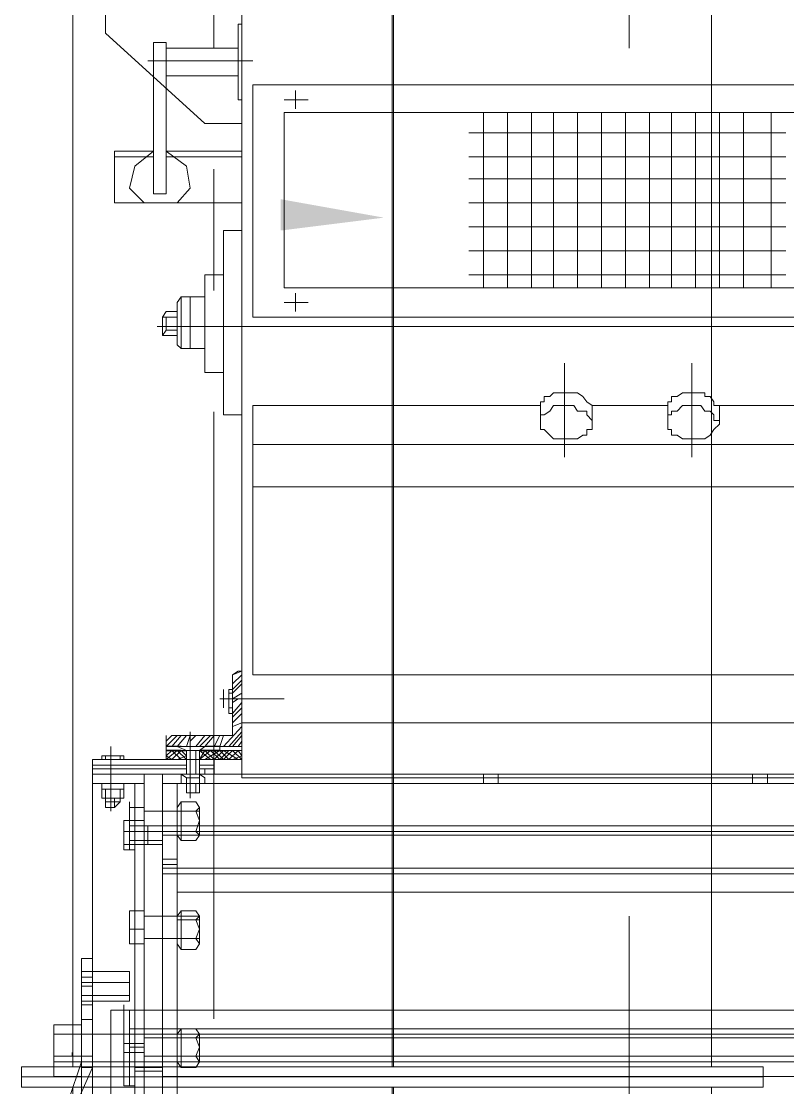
# Model space of a CAD drawing. Header units: millimetres. Extents: x 3220 to 226993, y 817 to 176024.
# Drawn here: x 123253 to 123854, y 147654 to 148490 of the extents above; entities that cross this region are included whole.
import ezdxf

# ---------------------------------------------------------------- set-up
doc = ezdxf.new("R2010")
doc.units = ezdxf.units.MM
doc.linetypes.add('AXES', pattern=[50.8, 31.75, -6.35, 6.35, -6.35])
doc.layers.add('Axe', color=1, linetype='AXES', lineweight=9)
doc.layers.add('Sichtbare Kanten(DIN)', color=7, linetype='Continuous', lineweight=50, true_color=0x3f3f3f)

# ---------------------------------------------------------------- blocks, each defined once
blk = doc.blocks.new('section 4-3')
at = {"layer": 'Axe', "ltscale": 15}
blk.add_line((3000, -5000), (3000, 32505.53), dxfattribs=at)
blk = doc.blocks.new('ligne broyage 2')
at = {"true_color": 0x000001}
blk.add_hatch(color=1, dxfattribs=at).paths.add_polyline_path([(2348.32, 10157.68), (2267.31, 10167.8), (2348.32, 10182.27)])
at = {"color": 5, "linetype": 'Continuous', "lineweight": 5, "true_color": 0x000005}
for points in [[(2074.91, 10383.34), (2074.91, 10300.89), (2074.91, 10300.89)], [(2452.47, 10290.76), (2370.01, 10290.76), (2370.01, 10290.76)], [(2326.62, 10260.38), (2345.42, 10260.38)], [(2336.74, 10267.62), (2336.74, 10253.15)], [(2326.62, 10101.26), (2345.42, 10101.26)], [(2336.74, 10094.03), (2336.74, 10108.49), (2336.74, 10108.49)], [(2011.26, 10082.46), (2074.91, 10082.46)], [(2137.12, 10082.46), (2445.24, 10082.46), (2445.24, 10082.46)], [(2025.73, 10053.52), (2025.73, 9979.75)], [(2125.54, 10053.52), (2125.54, 9979.75), (2125.54, 9979.75)], [(2419.2, 9712.13), (2419.2, 9764.21), (2419.2, 9764.21)], [(2411.97, 9749.74), (2407.63, 9752.63)], [(2411.97, 9749.74), (2411.97, 9730.94)], [(2414.86, 9749.74), (2414.86, 9730.94), (2414.86, 9730.94)], [(2422.09, 9749.74), (2429.32, 9752.63)], [(2407.63, 9730.94), (2407.63, 9735.28)], [(2407.63, 9728.04), (2411.97, 9730.94), (2411.97, 9728.04)], [(2407.63, 9728.04), (2407.63, 9723.7)], [(2411.97, 9728.04), (2411.97, 9723.7)], [(2411.97, 9728.04), (2422.09, 9728.04)], [(2422.09, 9728.04), (2426.43, 9730.94), (2426.43, 9728.04)], [(2422.09, 9728.04), (2422.09, 9723.7)], [(2426.43, 9728.04), (2426.43, 9723.7)], [(2426.43, 9723.7), (2407.63, 9723.7), (2407.63, 9723.7)], [(2426.43, 9723.7), (2411.97, 9723.7)], [(2411.97, 9723.7), (2411.97, 9716.47)], [(2414.86, 9723.7), (2414.86, 9716.47), (2411.97, 9716.47)], [(2422.09, 9716.47), (2411.97, 9716.47), (2411.97, 9716.47)], [(2422.09, 9716.47), (2414.86, 9716.47)], [(2422.09, 9723.7), (2422.09, 9716.47)], [(2422.09, 9723.7), (2422.09, 9716.47)]]:
    blk.add_lwpolyline(points, dxfattribs=at)
at = {"color": 7, "linetype": 'Continuous', "lineweight": 15, "true_color": 0x000007}
for points in [[(2378.69, 10342.84), (2378.69, 9728.04), (2378.69, 9728.04)], [(2485.74, 10342.84), (2485.74, 10312.46)], [(2381.59, 10319.69), (2378.69, 10319.69)], [(2381.59, 10319.69), (2381.59, 10260.38)], [(2485.74, 10312.46), (2407.63, 10241.58)], [(2448.13, 10305.23), (2438, 10305.23)], [(2438, 10186.61), (2438, 10305.23)], [(2448.13, 10186.61), (2448.13, 10305.23)], [(2438, 10300.89), (2381.59, 10300.89), (2381.59, 10300.89)], [(2438, 10279.19), (2381.59, 10279.19)], [(2370.01, 10271.96), (1781.26, 10271.96)], [(2370.01, 10271.96), (2370.01, 10089.69)], [(2381.59, 10260.38), (2378.69, 10260.38)], [(2345.42, 10250.26), (1804.4, 10250.26)], [(1963.53, 10112.83), (1963.53, 10250.26)], [(1985.22, 10112.83), (1985.22, 10250.26)], [(2004.03, 10112.83), (2004.03, 10250.26)], [(2022.84, 10112.83), (2022.84, 10250.26)], [(2041.64, 10112.83), (2041.64, 10250.26)], [(2059, 10112.83), (2059, 10250.26)], [(2077.81, 10112.83), (2077.81, 10250.26)], [(2096.61, 10112.83), (2096.61, 10250.26)], [(2115.42, 10112.83), (2115.42, 10250.26)], [(2134.22, 10112.83), (2134.22, 10250.26)], [(2151.58, 10112.83), (2151.58, 10250.26)], [(2170.39, 10112.83), (2170.39, 10250.26)], [(2189.19, 10112.83), (2189.19, 10250.26)], [(2345.42, 10250.26), (2345.42, 10112.83)], [(2407.63, 10241.58), (2378.69, 10241.58)], [(2200.76, 10234.35), (1951.95, 10234.35)], [(2478.51, 10219.88), (2478.51, 10179.38), (2378.69, 10179.38)], [(2438, 10219.88), (2378.69, 10219.88)], [(2429.32, 10179.38), (2419.2, 10190.95), (2422.09, 10208.31), (2438, 10219.88)], [(2478.51, 10219.88), (2448.13, 10219.88)], [(2448.13, 10219.88), (2462.6, 10208.31), (2466.94, 10190.95), (2455.36, 10179.38)], [(2200.76, 10215.54), (1951.95, 10215.54)], [(2438, 10215.54), (2378.69, 10215.54)], [(2478.51, 10215.54), (2448.13, 10215.54)], [(2200.76, 10198.18), (1951.95, 10198.18)], [(2448.13, 10186.61), (2438, 10186.61)], [(2200.76, 10179.38), (1951.95, 10179.38)], [(2200.76, 10160.57), (1951.95, 10160.57)], [(2378.69, 10157.68), (2393.16, 10157.68)], [(2378.69, 10157.68), (2378.69, 10013.02)], [(2393.16, 10157.68), (2393.16, 10013.02)], [(2200.76, 10141.76), (1951.95, 10141.76)], [(2200.76, 10122.96), (1951.95, 10122.96)], [(2393.16, 10122.96), (2407.63, 10122.96)], [(2407.63, 10122.96), (2407.63, 10046.29)], [(2345.42, 10112.83), (1804.4, 10112.83)], [(2407.63, 10105.6), (2419.2, 10105.6), (2419.2, 10065.1), (2407.63, 10065.1)], [(2419.2, 10105.6), (2426.43, 10105.6)], [(2429.32, 10094.03), (2429.32, 10075.22)], [(2438, 10094.03), (2429.32, 10094.03)], [(2438, 10094.03), (2440.9, 10089.69), (2438, 10089.69)], [(2370.01, 10089.69), (1781.26, 10089.69)], [(2438, 10089.69), (2429.32, 10089.69)], [(2438, 10089.69), (2438, 10079.56)], [(2440.9, 10075.22), (2440.9, 10089.69)], [(1771.13, 10082.46), (2378.69, 10082.46)], [(2438, 10079.56), (2429.32, 10079.56)], [(2438, 10079.56), (2440.9, 10075.22), (2438, 10075.22)], [(2438, 10075.22), (2429.32, 10075.22)], [(2419.2, 10065.1), (2426.43, 10065.1)], [(2393.16, 10046.29), (2407.63, 10046.29), (2407.63, 10046.29)], [(2044.53, 10020.25), (2044.53, 10023.15), (2041.64, 10023.15), (2041.64, 10027.49), (2037.3, 10027.49), (2032.96, 10030.38), (2015.6, 10030.38), (2015.6, 10027.49), (2011.26, 10027.49), (2008.37, 10023.15), (2008.37, 10020.25), (2004.03, 10020.25)], [(2144.35, 10005.79), (2144.35, 10023.15), (2141.45, 10023.15), (2141.45, 10027.49), (2137.12, 10027.49), (2134.22, 10030.38), (2115.42, 10030.38), (2111.08, 10027.49), (2108.18, 10023.15), (2103.84, 10020.25)], [(2004.03, 10020.25), (1781.26, 10020.25)], [(2370.01, 10020.25), (2370.01, 9809.05), (1781.26, 9809.05)], [(2004.03, 10020.25), (2004.03, 10005.79)], [(2044.53, 10020.25), (2103.84, 10020.25), (2103.84, 10005.79)], [(2044.53, 10020.25), (2044.53, 10005.79)], [(2370.01, 10020.25), (2144.35, 10020.25)], [(2378.69, 10013.02), (2393.16, 10013.02), (2393.16, 10013.02)], [(2370.01, 9989.87), (1781.26, 9989.87)], [(2370.01, 9956.6), (1781.26, 9956.6)], [(2378.69, 9811.94), (2378.69, 9752.63), (2438, 9752.63)], [(2378.69, 9811.94), (2381.59, 9811.94), (2385.93, 9809.05)], [(2385.93, 9809.05), (2385.93, 9768.55)], [(2378.69, 9771.44), (1771.13, 9771.44), (1771.13, 9771.44)], [(2393.16, 9761.31), (2385.93, 9761.31), (2385.93, 9768.55)], [(2393.16, 9761.31), (2433.66, 9761.31)], [(2438, 9752.63), (2438, 9756.97), (2433.66, 9761.31)], [(2438, 9756.97), (2438, 9761.31)]]:
    blk.add_lwpolyline(points, dxfattribs=at)
for points in [[(2426.43, 10105.6), (2429.32, 10101.26), (2429.32, 10067.99), (2426.43, 10065.1)], [(2044.53, 10005.79), (2044.53, 10013.02), (2041.64, 10013.02), (2041.64, 10015.91), (2037.3, 10015.91), (2032.96, 10020.25), (2018.5, 10020.25), (2015.6, 10015.91), (2011.26, 10015.91), (2008.37, 10013.02), (2008.37, 10008.68), (2004.03, 10008.68), (2004.03, 10005.79), (2008.37, 10001.45), (2011.26, 9997.11), (2015.6, 9994.21), (2032.96, 9994.21), (2037.3, 9997.11), (2041.64, 9997.11), (2041.64, 10001.45), (2044.53, 10001.45)], [(2144.35, 10005.79), (2144.35, 10013.02), (2141.45, 10013.02), (2137.12, 10015.91), (2134.22, 10020.25), (2118.31, 10020.25), (2115.42, 10015.91), (2108.18, 10015.91), (2108.18, 10013.02), (2103.84, 10008.68), (2103.84, 10001.45), (2108.18, 10001.45), (2108.18, 9997.11), (2111.08, 9997.11), (2115.42, 9994.21), (2134.22, 9994.21), (2137.12, 9997.11), (2141.45, 10001.45), (2144.35, 10001.45)], [(2438, 9742.51), (2438, 9749.74), (2378.69, 9749.74), (2378.69, 9742.51)], [(2438, 9749.74), (2438, 9752.63), (2396.05, 9752.63), (2396.05, 9749.74)]]:
    blk.add_lwpolyline(points, close=True, dxfattribs=at)
at = {"color": 1, "linetype": 'Continuous', "lineweight": 5, "true_color": 0x000001}
for points in [[(2385.93, 9809.05), (2378.69, 9811.94)], [(2385.93, 9801.82), (2378.69, 9809.05)], [(2385.93, 9797.48), (2378.69, 9804.71)], [(2385.93, 9794.59), (2378.69, 9801.82)], [(2385.93, 9790.25), (2378.69, 9794.59)], [(2388.82, 9797.48), (2385.93, 9797.48)], [(2388.82, 9797.48), (2388.82, 9794.59), (2385.93, 9794.59)], [(2385.93, 9778.67), (2385.93, 9797.48)], [(2388.82, 9794.59), (2388.82, 9783.01)], [(2393.16, 9783.01), (2393.16, 9797.48)], [(2345.42, 9790.25), (2396.05, 9790.25), (2396.05, 9790.25)], [(2378.69, 9790.25), (2381.59, 9790.25), (2385.93, 9787.35)], [(2385.93, 9778.67), (2378.69, 9787.35)], [(2385.93, 9775.78), (2378.69, 9783.01)], [(2385.93, 9783.01), (2388.82, 9783.01), (2388.82, 9778.67)], [(2385.93, 9771.44), (2378.69, 9778.67)], [(2388.82, 9778.67), (2385.93, 9778.67), (2385.93, 9778.67)], [(2385.93, 9768.55), (2378.69, 9771.44)], [(2393.16, 9752.63), (2378.69, 9768.55)], [(2388.82, 9752.63), (2378.69, 9764.21)], [(2385.93, 9752.63), (2378.69, 9761.31)], [(2396.05, 9752.63), (2393.16, 9761.31)], [(2400.39, 9752.63), (2396.05, 9761.31)], [(2407.63, 9752.63), (2400.39, 9761.31)], [(2411.97, 9752.63), (2403.29, 9761.31)], [(2414.86, 9752.63), (2407.63, 9761.31)], [(2419.2, 9756.97), (2414.86, 9761.31)], [(2422.09, 9752.63), (2419.2, 9761.31)], [(2429.32, 9752.63), (2422.09, 9761.31)], [(2433.66, 9752.63), (2426.43, 9761.31)], [(2438, 9752.63), (2429.32, 9761.31)], [(2381.59, 9752.63), (2378.69, 9756.97)], [(2419.2, 9752.63), (2419.2, 9756.97)]]:
    blk.add_lwpolyline(points, dxfattribs=at)
at = {"color": 7, "linetype": 'Continuous', "lineweight": 5, "true_color": 0x000007}
for points in [[(2378.69, 9742.51), (2385.93, 9749.74)], [(2378.69, 9745.4), (2381.59, 9749.74)], [(2388.82, 9742.51), (2381.59, 9749.74)], [(2381.59, 9742.51), (2393.16, 9749.74)], [(2393.16, 9742.51), (2385.93, 9749.74)], [(2396.05, 9742.51), (2388.82, 9749.74)], [(2388.82, 9742.51), (2396.05, 9749.74)], [(2400.39, 9742.51), (2393.16, 9749.74)], [(2393.16, 9742.51), (2400.39, 9749.74)], [(2407.63, 9742.51), (2396.05, 9749.74)], [(2396.05, 9742.51), (2403.29, 9749.74)], [(2400.39, 9742.51), (2407.63, 9749.74)], [(2407.63, 9749.74), (2411.97, 9742.51), (2403.29, 9749.74)], [(2403.29, 9742.51), (2411.97, 9749.74)], [(2411.97, 9745.4), (2411.97, 9749.74)], [(2422.09, 9742.51), (2429.32, 9749.74)], [(2422.09, 9745.4), (2426.43, 9749.74)], [(2433.66, 9742.51), (2426.43, 9749.74)], [(2426.43, 9742.51), (2433.66, 9749.74)], [(2438, 9742.51), (2429.32, 9749.74)], [(2438, 9745.4), (2433.66, 9749.74)], [(2438, 9749.74), (2438, 9752.63)], [(2481.4, 9702), (2481.4, 9752.63)], [(2385.93, 9742.51), (2378.69, 9745.4)], [(2378.69, 9742.51), (2378.69, 9745.4)], [(2495.87, 9730.94), (2495.87, 9742.51), (2393.16, 9742.51)], [(2400.39, 9730.94), (2400.39, 9742.51)], [(2411.97, 9742.51), (2411.97, 9745.4)], [(2429.32, 9742.51), (2422.09, 9745.4)], [(2422.09, 9742.51), (2422.09, 9745.4)], [(2433.66, 9742.51), (2438, 9745.4)], [(2438, 9742.51), (2438, 9745.4)], [(2471.28, 9745.4), (2471.28, 9742.51), (2471.28, 9742.51)], [(2485.74, 9745.4), (2471.28, 9745.4), (2471.28, 9745.4)], [(2488.63, 9742.51), (2471.28, 9742.51), (2471.28, 9742.51)], [(2474.17, 9745.4), (2474.17, 9742.51)], [(2488.63, 9742.51), (2488.63, 9745.4), (2474.17, 9745.4)], [(2485.74, 9745.4), (2485.74, 9742.51)], [(2488.63, 9745.4), (2485.74, 9745.4), (2485.74, 9745.4)], [(2400.39, 9735.28), (2411.97, 9735.28)], [(2422.09, 9738.17), (2495.87, 9738.17)], [(2422.09, 9738.17), (2495.87, 9738.17)], [(2422.09, 9735.28), (2495.87, 9735.28)], [(1711.82, 9730.94), (1697.35, 9730.94), (2440.9, 9730.94)], [(1711.82, 9730.94), (2440.9, 9730.94)], [(1771.13, 9728.04), (2378.69, 9728.04), (2378.69, 9728.04)], [(1966.42, 9730.94), (1966.42, 9723.7)], [(1966.42, 9730.94), (1966.42, 9723.7)], [(1977.99, 9723.7), (1977.99, 9730.94)], [(1977.99, 9723.7), (1977.99, 9730.94)], [(2177.62, 9730.94), (2177.62, 9723.7)], [(2177.62, 9730.94), (2177.62, 9723.7)], [(2189.19, 9723.7), (2189.19, 9730.94)], [(2189.19, 9723.7), (2189.19, 9730.94)], [(2495.87, 9730.94), (2393.16, 9730.94)], [(2495.87, 9730.94), (2393.16, 9730.94)], [(2440.9, 9730.94), (2440.9, 9545.77)], [(2440.9, 9730.94), (2440.9, 9545.77)], [(2440.9, 9730.94), (2455.36, 9730.94), (2455.36, 9730.94)], [(2440.9, 9730.94), (2455.36, 9730.94)], [(2495.87, 9730.94), (2455.36, 9730.94)], [(2455.36, 9730.94), (2495.87, 9730.94)], [(2455.36, 9730.94), (2455.36, 9545.77)], [(2455.36, 9730.94), (2455.36, 9545.77)], [(2495.87, 9730.94), (2495.87, 9434.39)], [(1721.95, 9723.7), (2429.32, 9723.7)], [(1721.95, 9723.7), (2429.32, 9723.7), (2429.32, 9723.7)], [(2429.32, 9712.13), (2429.32, 9723.7), (2440.9, 9723.7)], [(2429.32, 9712.13), (2429.32, 9723.7)], [(2455.36, 9723.7), (2495.87, 9723.7)], [(2455.36, 9723.7), (2495.87, 9723.7)], [(2462.6, 9723.7), (2462.6, 9168.22)], [(2488.63, 9723.7), (2471.28, 9723.7)], [(2471.28, 9719.36), (2488.63, 9719.36), (2488.63, 9723.7)], [(2471.28, 9723.7), (2471.28, 9719.36)], [(2471.28, 9723.7), (2471.28, 9719.36)], [(2488.63, 9723.7), (2488.63, 9719.36), (2471.28, 9719.36)], [(2488.63, 9723.7), (2471.28, 9723.7)], [(2474.17, 9719.36), (2471.28, 9719.36), (2471.28, 9719.36)], [(2471.28, 9719.36), (2471.28, 9712.13)], [(2471.28, 9719.36), (2471.28, 9712.13)], [(2485.74, 9719.36), (2471.28, 9719.36), (2471.28, 9719.36)], [(2474.17, 9719.36), (2485.74, 9719.36), (2485.74, 9712.13)], [(2474.17, 9719.36), (2474.17, 9712.13)], [(2474.17, 9719.36), (2474.17, 9712.13)], [(2488.63, 9719.36), (2485.74, 9719.36), (2485.74, 9719.36)], [(2485.74, 9719.36), (2485.74, 9712.13)], [(2488.63, 9719.36), (2485.74, 9719.36), (2485.74, 9719.36)], [(2488.63, 9719.36), (2488.63, 9712.13)], [(2488.63, 9719.36), (2488.63, 9712.13)], [(2414.86, 9709.24), (2411.97, 9704.9)], [(2426.43, 9709.24), (2414.86, 9709.24), (2411.97, 9704.9), (2414.86, 9702)], [(2426.43, 9702), (2426.43, 9709.24), (2429.32, 9704.9)], [(2429.32, 9664.39), (2429.32, 9712.13)], [(2466.94, 9704.9), (2466.94, 9709.24), (2466.94, 9709.24)], [(2471.28, 9712.13), (2488.63, 9712.13), (2488.63, 9712.13)], [(2471.28, 9712.13), (2474.17, 9712.13), (2474.17, 9712.13)], [(2488.63, 9712.13), (2474.17, 9712.13)], [(2474.17, 9712.13), (2485.74, 9712.13), (2485.74, 9712.13)], [(2474.17, 9712.13), (2474.17, 9709.24)], [(2478.51, 9712.13), (2478.51, 9704.9), (2474.17, 9709.24)], [(2485.74, 9704.9), (2485.74, 9709.24), (2474.17, 9709.24)], [(2485.74, 9712.13), (2488.63, 9712.13), (2488.63, 9712.13)], [(2485.74, 9712.13), (2485.74, 9709.24)], [(2485.74, 9712.13), (2485.74, 9704.9)], [(2411.97, 9704.9), (2411.97, 9683.2)], [(2414.86, 9686.09), (2411.97, 9694.77), (2414.86, 9702)], [(2426.43, 9702), (2411.97, 9702), (2429.32, 9702)], [(2411.97, 9702), (2455.36, 9702), (2455.36, 9702)], [(2414.86, 9702), (2426.43, 9702)], [(2426.43, 9686.09), (2426.43, 9702), (2426.43, 9702)], [(2455.36, 9683.2), (2455.36, 9704.9)], [(2466.94, 9704.9), (2455.36, 9704.9), (2455.36, 9704.9)], [(2455.36, 9702), (2455.36, 9704.9), (2455.36, 9704.9)], [(2466.94, 9694.77), (2466.94, 9704.9)], [(2466.94, 9683.2), (2466.94, 9704.9)], [(2485.74, 9704.9), (2478.51, 9704.9)], [(2466.94, 9694.77), (2455.36, 9694.77), (2455.36, 9694.77)], [(2455.36, 9678.86), (2466.94, 9678.86), (2466.94, 9694.77)], [(2466.94, 9694.77), (2466.94, 9686.09), (2466.94, 9686.09)], [(2466.94, 9686.09), (2471.28, 9686.09), (2471.28, 9694.77), (2466.94, 9694.77)], [(2471.28, 9690.43), (2471.28, 9694.77), (2471.28, 9694.77)], [(2440.9, 9690.43), (1711.82, 9690.43)], [(1711.82, 9686.09), (2440.9, 9686.09)], [(1711.82, 9683.2), (2440.9, 9683.2)], [(1711.82, 9683.2), (2440.9, 9683.2)], [(2411.97, 9686.09), (2426.43, 9686.09)], [(2411.97, 9686.09), (2429.32, 9686.09)], [(2426.43, 9686.09), (2414.86, 9686.09), (2411.97, 9683.2), (2414.86, 9678.86), (2411.97, 9683.2)], [(2411.97, 9686.09), (2455.36, 9686.09), (2455.36, 9686.09)], [(2426.43, 9678.86), (2426.43, 9686.09), (2426.43, 9686.09)], [(2426.43, 9678.86), (2429.32, 9683.2)], [(2440.9, 9690.43), (2440.9, 9686.09)], [(2466.94, 9690.43), (2440.9, 9690.43), (2440.9, 9690.43)], [(2440.9, 9675.97), (2440.9, 9690.43)], [(2440.9, 9686.09), (2466.94, 9686.09)], [(2455.36, 9686.09), (2440.9, 9686.09)], [(2455.36, 9690.43), (2452.47, 9690.43), (2452.47, 9675.97)], [(2462.6, 9690.43), (2455.36, 9690.43)], [(2455.36, 9686.09), (2455.36, 9690.43)], [(2455.36, 9683.2), (2455.36, 9686.09)], [(2466.94, 9686.09), (2466.94, 9675.97), (2466.94, 9675.97)], [(2466.94, 9675.97), (2471.28, 9675.97), (2471.28, 9686.09)], [(2466.94, 9678.86), (2466.94, 9683.2)], [(2471.28, 9675.97), (2471.28, 9690.43)], [(2414.86, 9678.86), (2426.43, 9678.86), (2426.43, 9678.86)], [(2440.9, 9678.86), (2466.94, 9678.86)], [(2440.9, 9678.86), (2440.9, 9675.97)], [(2440.9, 9678.86), (2455.36, 9678.86)], [(2440.9, 9675.97), (2462.6, 9675.97)], [(2455.36, 9675.97), (2452.47, 9675.97)], [(2455.36, 9675.97), (2462.6, 9675.97)], [(2466.94, 9675.97), (2466.94, 9671.63), (2471.28, 9671.63)], [(2462.6, 9671.63), (2466.94, 9671.63)], [(2429.32, 9664.39), (2440.9, 9664.39)], [(2429.32, 9349.04), (2429.32, 9664.39)], [(2429.32, 9660.05), (2440.9, 9660.05)], [(1711.82, 9657.16), (2440.9, 9657.16)], [(2440.9, 9657.16), (1711.82, 9657.16)], [(2440.9, 9652.82), (1711.82, 9652.82)], [(1721.95, 9638.36), (2429.32, 9638.36)], [(2414.86, 9623.89), (2411.97, 9619.55), (2414.86, 9616.66)], [(2414.86, 9623.89), (2411.97, 9619.55)], [(2414.86, 9623.89), (2426.43, 9623.89), (2426.43, 9623.89)], [(2429.32, 9619.55), (2426.43, 9623.89)], [(2426.43, 9616.66), (2426.43, 9623.89), (2426.43, 9623.89)], [(2455.36, 9623.89), (2455.36, 9626.78)], [(2455.36, 9597.85), (2455.36, 9623.89), (2466.94, 9623.89)], [(2455.36, 9619.55), (2455.36, 9623.89)], [(2466.94, 9609.42), (2466.94, 9623.89), (2466.94, 9623.89)], [(2466.94, 9619.55), (2466.94, 9623.89)], [(2074.91, 9619.55), (2074.91, 9253.56)], [(2411.97, 9619.55), (2411.97, 9597.85)], [(2411.97, 9616.66), (2411.97, 9602.19), (2411.97, 9619.55)], [(2455.36, 9619.55), (2411.97, 9619.55)], [(2411.97, 9619.55), (2411.97, 9616.66)], [(2411.97, 9619.55), (2426.43, 9619.55)], [(2414.86, 9602.19), (2411.97, 9609.42), (2414.86, 9616.66)], [(2429.32, 9616.66), (2411.97, 9616.66)], [(2414.86, 9616.66), (2426.43, 9616.66)], [(2426.43, 9602.19), (2426.43, 9616.66), (2426.43, 9616.66)], [(2455.36, 9597.85), (2466.94, 9597.85), (2466.94, 9619.55)], [(2466.94, 9609.42), (2455.36, 9609.42)], [(2466.94, 9597.85), (2466.94, 9609.42), (2466.94, 9609.42)], [(2411.97, 9602.19), (2426.43, 9602.19)], [(2414.86, 9602.19), (2411.97, 9597.85), (2414.86, 9593.51)], [(2411.97, 9602.19), (2429.32, 9602.19)], [(2411.97, 9602.19), (2455.36, 9602.19), (2455.36, 9602.19)], [(2414.86, 9602.19), (2426.43, 9602.19)], [(2426.43, 9593.51), (2426.43, 9602.19), (2426.43, 9602.19)], [(2455.36, 9602.19), (2455.36, 9605.08)], [(2455.36, 9597.85), (2455.36, 9602.19)], [(2466.94, 9597.85), (2466.94, 9602.19)], [(2411.97, 9597.85), (2414.86, 9593.51), (2426.43, 9593.51)], [(2426.43, 9593.51), (2429.32, 9597.85)], [(2495.87, 9571.81), (2495.87, 9586.28), (2495.87, 9586.28)], [(2495.87, 9586.28), (2504.55, 9586.28)], [(2504.55, 9576.15), (2504.55, 9586.28)], [(2466.94, 9576.15), (2466.94, 9553.01), (2495.87, 9553.01)], [(2495.87, 9576.15), (2466.94, 9576.15)], [(2495.87, 9576.15), (2495.87, 9579.05)], [(2495.87, 9576.15), (2504.55, 9576.15)], [(2504.55, 9576.15), (2504.55, 9564.58), (2504.55, 9564.58)], [(2504.55, 9567.47), (2466.94, 9567.47)], [(2495.87, 9571.81), (2504.55, 9571.81)], [(2495.87, 9571.81), (2495.87, 9564.58), (2504.55, 9564.58)], [(2466.94, 9557.35), (2504.55, 9557.35)], [(2495.87, 9505.27), (2495.87, 9564.58)], [(2495.87, 9553.01), (2495.87, 9557.35)], [(2504.55, 9505.27), (2504.55, 9564.58)], [(2471.28, 9545.77), (2471.28, 9550.11)], [(2495.87, 9553.01), (2504.55, 9553.01)], [(2495.87, 9550.11), (2504.55, 9550.11), (2504.55, 9550.11)], [(2481.4, 9545.77), (1671.32, 9545.77)], [(2440.9, 9545.77), (2440.9, 9531.31)], [(2440.9, 9545.77), (2440.9, 8427.57)], [(2455.36, 9545.77), (2455.36, 8427.57)], [(2455.36, 9545.77), (2455.36, 8427.57)], [(2462.6, 9545.77), (2471.28, 9545.77), (2471.28, 9545.77)], [(2466.94, 9486.46), (2466.94, 9545.77)], [(2471.28, 9486.46), (2471.28, 9545.77)], [(2471.28, 9486.46), (2471.28, 9545.77)], [(2481.4, 9434.39), (2481.4, 9545.77)], [(2466.94, 9531.31), (2466.94, 9534.2)], [(2495.87, 9538.54), (2504.55, 9538.54)], [(2526.25, 9534.2), (2504.55, 9534.2)], [(2526.25, 9534.2), (2526.25, 9493.7)], [(1711.82, 9531.31), (2440.9, 9531.31)], [(2440.9, 9526.97), (1711.82, 9526.97)], [(1711.82, 9524.08), (2440.9, 9524.08)], [(1711.82, 9524.08), (2440.9, 9524.08)], [(1711.82, 9524.08), (2440.9, 9524.08)], [(2414.86, 9531.31), (2411.97, 9526.97)], [(2414.86, 9531.31), (2411.97, 9526.97), (2414.86, 9524.08)], [(2411.97, 9526.97), (2411.97, 9505.27)], [(2411.97, 9524.08), (2426.43, 9524.08)], [(2429.32, 9524.08), (2411.97, 9524.08)], [(2414.86, 9509.61), (2411.97, 9516.84), (2414.86, 9524.08)], [(2455.36, 9524.08), (2411.97, 9524.08), (2411.97, 9524.08)], [(2414.86, 9531.31), (2426.43, 9531.31)], [(2414.86, 9524.08), (2426.43, 9524.08)], [(2426.43, 9524.08), (2426.43, 9531.31), (2426.43, 9531.31)], [(2429.32, 9526.97), (2426.43, 9531.31)], [(2426.43, 9509.61), (2426.43, 9524.08), (2426.43, 9524.08)], [(2440.9, 9526.97), (2440.9, 9531.31)], [(2440.9, 9531.31), (2462.6, 9531.31), (2462.6, 9531.31)], [(2462.6, 9531.31), (2440.9, 9531.31), (2440.9, 9531.31)], [(2495.87, 9526.97), (2440.9, 9526.97)], [(2466.94, 9531.31), (2455.36, 9531.31)], [(2455.36, 9516.84), (2466.94, 9516.84), (2466.94, 9531.31)], [(2455.36, 9526.97), (2455.36, 9531.31), (2455.36, 9531.31)], [(2455.36, 9524.08), (2455.36, 9526.97)], [(2455.36, 9505.27), (2455.36, 9526.97)], [(2455.36, 9505.27), (2466.94, 9505.27), (2466.94, 9526.97)], [(2462.6, 9519.74), (2462.6, 9524.08)], [(2466.94, 9526.97), (2466.94, 9531.31)], [(2471.28, 9526.97), (2471.28, 9531.31)], [(2495.87, 9526.97), (2526.25, 9526.97), (2526.25, 9526.97)], [(2462.6, 9519.74), (2455.36, 9519.74)], [(2471.28, 9519.74), (2462.6, 9519.74)], [(2462.6, 9519.74), (2462.6, 9512.5), (2462.6, 9512.5)], [(2466.94, 9505.27), (2466.94, 9516.84), (2466.94, 9516.84)], [(2440.9, 9509.61), (1711.82, 9509.61)], [(1711.82, 9509.61), (2440.9, 9509.61)], [(2411.97, 9509.61), (2411.97, 9512.5)], [(2411.97, 9509.61), (2426.43, 9509.61)], [(2411.97, 9509.61), (2429.32, 9509.61)], [(2426.43, 9509.61), (2414.86, 9509.61), (2411.97, 9505.27), (2414.86, 9500.93)], [(2411.97, 9509.61), (2455.36, 9509.61)], [(2426.43, 9500.93), (2426.43, 9509.61), (2426.43, 9509.61)], [(2440.9, 9505.27), (2440.9, 9509.61)], [(2455.36, 9512.5), (2462.6, 9512.5)], [(2455.36, 9509.61), (2455.36, 9512.5)], [(2455.36, 9505.27), (2455.36, 9509.61)], [(2462.6, 9512.5), (2471.28, 9512.5)], [(2466.94, 9505.27), (2466.94, 9509.61)], [(2471.28, 9505.27), (2471.28, 9509.61)], [(2504.55, 9505.27), (2504.55, 9509.61)], [(2504.55, 9505.27), (2504.55, 9509.61), (2504.55, 9509.61)], [(2511.78, 9509.61), (2511.78, 9512.5), (2511.78, 9512.5)], [(1645.28, 9505.27), (2495.87, 9505.27)], [(1711.82, 9505.27), (2440.9, 9505.27)], [(2411.97, 9505.27), (2414.86, 9500.93)], [(2414.86, 9500.93), (2426.43, 9500.93), (2426.43, 9500.93)], [(2426.43, 9500.93), (2429.32, 9505.27)], [(2440.9, 9500.93), (2455.36, 9500.93)], [(2455.36, 9500.93), (2462.6, 9500.93)], [(2495.87, 9505.27), (2495.87, 9500.93), (2495.87, 9500.93)], [(2495.87, 9500.93), (2495.87, 9505.27)], [(2526.25, 9505.27), (2495.87, 9505.27), (2495.87, 9505.27)], [(2495.87, 9479.23), (2495.87, 9505.27)], [(2504.55, 9500.93), (2495.87, 9500.93), (2507.44, 9474.89)], [(2504.55, 9505.27), (2504.55, 9500.93), (2504.55, 9500.93)], [(2504.55, 9505.27), (2504.55, 9500.93), (2504.55, 9500.93)], [(2504.55, 9505.27), (2514.67, 9474.89)], [(2504.55, 9479.23), (2504.55, 9500.93)], [(2429.32, 9493.7), (1721.95, 9493.7)], [(2440.9, 9493.7), (2429.32, 9493.7)], [(2440.9, 9493.7), (2429.32, 9493.7)], [(2440.9, 9498.04), (2462.6, 9498.04), (2462.6, 9498.04)], [(2471.28, 9486.46), (2471.28, 9490.8)], [(2526.25, 9493.7), (2504.55, 9493.7), (2504.55, 9493.7)], [(2462.6, 9486.46), (2471.28, 9486.46), (2471.28, 9486.46)]]:
    blk.add_lwpolyline(points, dxfattribs=at)
at = {"color": 7, "linetype": 'Continuous', "lineweight": -2, "true_color": 0x000007}
for points in [[(2396.05, 9752.63), (2407.63, 9752.63)], [(2426.43, 9749.74), (2438, 9749.74), (2422.09, 9749.74)], [(2426.43, 9752.63), (2438, 9752.63)]]:
    blk.add_lwpolyline(points, dxfattribs=at)
blk.add_lwpolyline([(2396.05, 9749.74), (2411.97, 9749.74)], close=True, dxfattribs=at)
at = {"color": 5, "linetype": 'Continuous', "lineweight": 5, "true_color": 0x000005}
for points in [[(2422.09, 9749.74), (2422.09, 9730.94)], [(2429.32, 9730.94), (2407.63, 9730.94)]]:
    blk.add_lwpolyline(points, close=True, dxfattribs=at)
at = {"color": 7, "linetype": 'Continuous', "lineweight": 5, "true_color": 0x000007}
for points in [[(2400.39, 9738.17), (2411.97, 9738.17)], [(2440.9, 9730.94), (2455.36, 9730.94)], [(2455.36, 9730.94), (2495.87, 9730.94)], [(2411.97, 9702), (2411.97, 9686.09)], [(2462.6, 9690.43), (2466.94, 9690.43)], [(2466.94, 9675.97), (2462.6, 9675.97)], [(2471.28, 9671.63), (2471.28, 9675.97)], [(2411.97, 9509.61), (2411.97, 9524.08)], [(2440.9, 9498.04), (2440.9, 9531.31)], [(2495.87, 9509.61), (2526.25, 9509.61)]]:
    blk.add_lwpolyline(points, close=True, dxfattribs=at)
blk = doc.blocks.new('be 500 gain 2000')
at = {"layer": 'Sichtbare Kanten(DIN)', "color": 5, "lineweight": 0}
for p, q in [((0, -291), (0, 291)), ((8, 291), (0, 291)), ((8, 291), (8, -291)), ((1992, -291), (1992, 291)), ((1992, 291), (2000, 291)), ((2000, 291), (2000, -291)), ((1992, 250.5), (8, 250.5)), ((8, 1), (1992, 1)), ((1992, 0), (8, 0)), ((1992, -250.5), (8, -250.5)), ((8, -291), (0, -291)), ((1992, -291), (2000, -291))]:
    blk.add_line(p, q, dxfattribs=at)
blk = doc.blocks.new('140')
at = {"color": 5, "lineweight": 0, "rotation": 270}
for p in [(440, 18218.23), (440, 16218.23)]:
    blk.add_blockref('be 500 gain 2000', p, dxfattribs=at)

msp = doc.modelspace()

# ---------------------------------------------------------------- block references
at = {"color": 2}
msp.add_blockref('section 4-3', (120404.15, 135943.7), dxfattribs=at)
msp.add_blockref('140', (123104.15, 131443.7))
at = {"xscale": -1}
msp.add_blockref('ligne broyage 2', (125804.85, 138168.54), dxfattribs=at)

doc.saveas('drawing.dxf')
